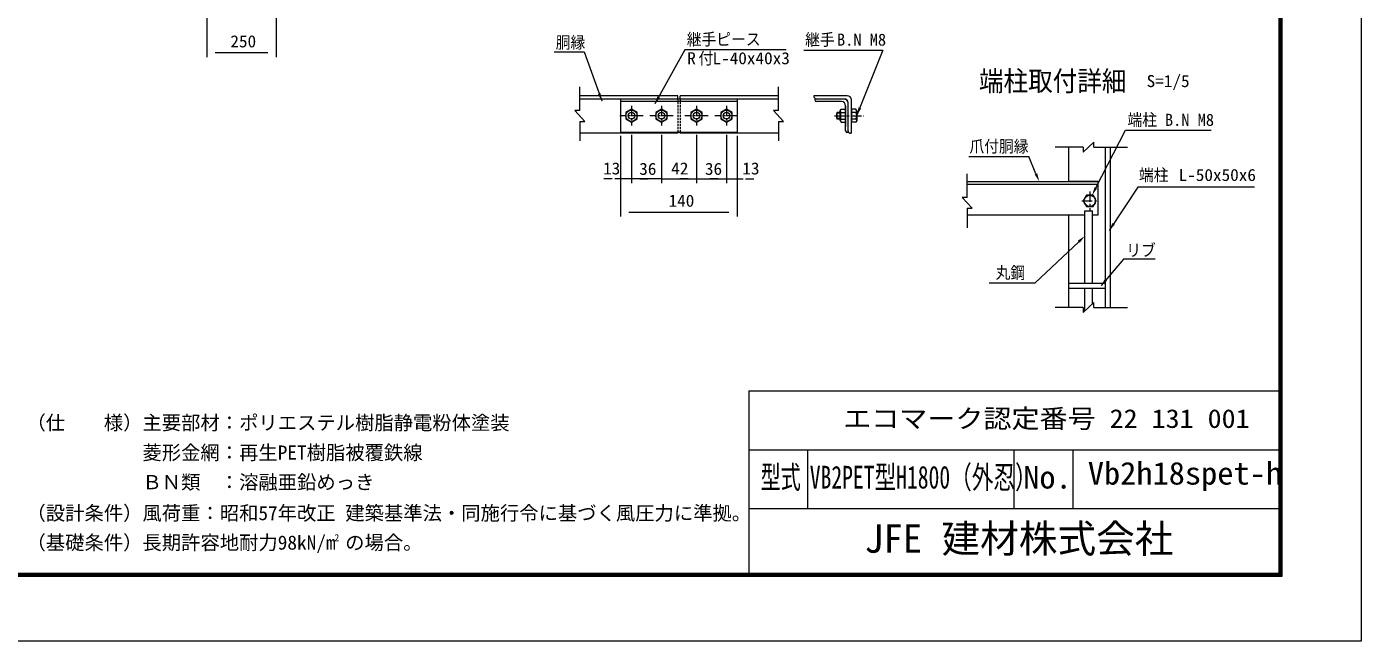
# Model space of a CAD drawing. Units: millimetres, scale not verified, with parts at other scales. Extents: x -4455 to 4455, y -3150 to 3150.
# Drawn here: x -352 to 4455, y -3150 to -938 of the extents above; entities that cross this region are included whole.
import ezdxf
from ezdxf.enums import TextEntityAlignment as Align

# ---------------------------------------------------------------- set-up
doc = ezdxf.new("R2010")
doc.units = ezdxf.units.MM
doc.header["$LTSCALE"] = 30
doc.linetypes.add('USER1', pattern=[2, 1.25, -0.25, 0.25, -0.25])
doc.linetypes.add('USER2', pattern=[0.375, 0.25, -0.125])
for name, color, linetype, lineweight in [('0-2_5寸法', 1, 'Continuous', 18), ('0-9_7詳細', 7, 'Continuous', 18), ('0-F_D-TTL', 7, 'Continuous', 9)]:
    doc.layers.add(name, color=color, linetype=linetype, lineweight=lineweight)
doc.layers.add('1-0_D-TTL-TXT', color=7, linetype='Continuous')
doc.styles.add('ＭＳ ゴシック', font='')
doc.styles.get('ＭＳ ゴシック').set_extended_font_data('MS Gothic')

msp = doc.modelspace()

# ---------------------------------------------------------------- linework, layer by layer
at = {"layer": '0-2_5寸法'}
for p, q in [((297.46, -894.09), (297.46, -1047.47)), ((547.46, -894.09), (547.46, -1047.47)), ((517.46, -1032.47), (327.46, -1032.47))]:
    msp.add_line(p, q, dxfattribs=at)
at = {"layer": '0-9_7詳細', "color": 4}
for p, q in [((1640.2, -1240.38), (1640.2, -1154.79)), ((2356.47, -1240.38), (2356.47, -1154.79)), ((1622.2, -1240.38), (1658.2, -1279.15)), ((1640.2, -1240.38), (1622.2, -1240.38)), ((2338.47, -1240.38), (2374.47, -1279.15)), ((2356.47, -1240.38), (2338.47, -1240.38)), ((1640.2, -1279.15), (1640.2, -1349.34)), ((1640.2, -1279.15), (1658.2, -1279.15)), ((2356.47, -1279.15), (2374.47, -1279.15)), ((2356.47, -1279.15), (2356.47, -1349.34)), ((3452.92, -1371.87), (3352.47, -1371.87)), ((3452.92, -1389.87), (3491.69, -1353.87)), ((3452.92, -1371.87), (3452.92, -1389.87)), ((3491.69, -1371.87), (3491.69, -1353.87)), ((3491.69, -1371.87), (3612.74, -1371.87)), ((3035.32, -1553.05), (3035.32, -1467.47)), ((3017.32, -1553.05), (3053.32, -1591.82)), ((3035.32, -1553.05), (3017.32, -1553.05)), ((3035.32, -1591.82), (3035.32, -1662.01)), ((3035.32, -1591.82), (3053.32, -1591.82)), ((3452.92, -1949.34), (3352.47, -1949.34)), ((3452.92, -1967.34), (3491.69, -1931.34)), ((3452.92, -1949.34), (3452.92, -1967.34)), ((3491.69, -1949.34), (3491.69, -1931.34)), ((3491.69, -1949.34), (3612.74, -1949.34))]:
    msp.add_line(p, q, dxfattribs=at)
at = {"layer": '0-9_7詳細', "lineweight": 9}
for p, q in [((1993.33, -1186.72), (1640.2, -1186.72)), ((2356.47, -1198.72), (1640.2, -1198.72)), ((1787.53, -1198.72), (1787.53, -1318.72)), ((1993.33, -1198.72), (1993.33, -1186.72)), ((2356.47, -1186.72), (2001.73, -1186.72)), ((2001.73, -1198.72), (2001.73, -1186.72)), ((2207.53, -1198.72), (2207.53, -1318.72)), ((2591.82, -1198.72), (2486.82, -1198.72)), ((2486.82, -1198.72), (2486.82, -1201.72)), ((2594.82, -1198.72), (2492.82, -1198.72)), ((2207.53, -1207.72), (1787.53, -1207.72)), ((2582.82, -1207.72), (2492.82, -1207.72)), ((2567.96, -1270.72), (2567.96, -1246.72)), ((2578.62, -1246.72), (2567.96, -1246.72)), ((2578.62, -1276.48), (2578.62, -1240.96)), ((2580.68, -1246.72), (2597.82, -1246.72)), ((2597.82, -1222.72), (2597.82, -1297.72)), ((2597.82, -1312.72), (2597.82, -1222.72)), ((2597.82, -1282.24), (2597.82, -1235.2)), ((2606.82, -1312.72), (2606.82, -1210.72)), ((2606.82, -1318.72), (2606.82, -1213.72)), ((2618.82, -1321.72), (2618.82, -1201.72)), ((2618.82, -1235.2), (2618.82, -1282.24)), ((2634.62, -1246.72), (2618.82, -1246.72)), ((2638.02, -1241.08), (2638.02, -1276.36)), ((2578.62, -1270.72), (2567.96, -1270.72)), ((2578.62, -1276.48), (2581.94, -1282.24)), ((2580.68, -1270.72), (2597.82, -1270.72)), ((2581.94, -1282.24), (2597.82, -1282.24)), ((2634.62, -1270.72), (2618.82, -1270.72)), ((1993.33, -1321.72), (1640.2, -1321.72)), ((2207.53, -1318.72), (1787.53, -1318.72)), ((1993.33, -1321.72), (1993.33, -1315.72)), ((2001.73, -1321.72), (2001.73, -1315.72)), ((2356.47, -1321.72), (2001.73, -1321.72)), ((2606.82, -1318.72), (2603.82, -1318.72)), ((2618.82, -1321.72), (2615.82, -1321.72)), ((3402.24, -1495.48), (3402.24, -1371.87)), ((3534.24, -1949.34), (3534.24, -1371.87)), ((3552.24, -1949.34), (3552.24, -1371.87)), ((3035.32, -1495.48), (3507.24, -1495.48)), ((3035.32, -1504.48), (3507.24, -1504.48)), ((3507.24, -1495.48), (3402.24, -1495.48)), ((3424.74, -1495.48), (3425.04, -1495.48)), ((3507.24, -1615.48), (3507.24, -1495.48)), ((3035.32, -1615.48), (3459.56, -1615.48)), ((3402.24, -1949.34), (3402.24, -1615.48)), ((3459.56, -1861.97), (3459.56, -1601.55)), ((3459.56, -1601.55), (3486.56, -1601.55)), ((3486.56, -1861.97), (3486.56, -1601.55)), ((3486.56, -1615.48), (3507.24, -1615.48)), ((3534.24, -1861.97), (3402.24, -1861.97)), ((3534.24, -1879.97), (3402.24, -1879.97)), ((3459.56, -1961.18), (3459.56, -1879.97)), ((3486.56, -1936.11), (3486.56, -1879.97))]:
    msp.add_line(p, q, dxfattribs=at)
at = {"layer": '0-9_7詳細', "color": 3, "linetype": 'USER2'}
for p, q in [((1993.33, -1198.72), (1993.33, -1318.72)), ((2001.73, -1198.72), (2001.73, -1318.72))]:
    msp.add_line(p, q, dxfattribs=at)
at = {"layer": '0-9_7詳細', "color": 1, "linetype": 'USER1'}
for p, q in [((1826.53, -1222.78), (1826.53, -1294.52)), ((1934.53, -1222.78), (1934.53, -1294.52)), ((2060.53, -1222.78), (2060.53, -1294.52)), ((2168.53, -1222.78), (2168.53, -1294.52)), ((1868.22, -1258.72), (1784.62, -1258.72)), ((1976.22, -1258.72), (1892.62, -1258.72)), ((2102.22, -1258.72), (2018.62, -1258.72)), ((2210.22, -1258.72), (2126.62, -1258.72)), ((2557.56, -1258.72), (2663.61, -1258.72)), ((3477.24, -1531.3), (3477.24, -1600.69)), ((3448.68, -1565.49), (3505.8, -1565.49))]:
    msp.add_line(p, q, dxfattribs=at)
at = {"layer": '0-9_7詳細', "color": 1}
for p, q in [((2578.62, -1249.12), (2566.75, -1249.12)), ((2578.62, -1268.32), (2566.75, -1268.32)), ((1787.53, -1330.72), (1787.53, -1501.03)), ((1787.53, -1330.72), (1787.53, -1621.03)), ((1826.53, -1327.52), (1826.53, -1501.03)), ((1826.53, -1327.52), (1826.53, -1501.03)), ((1934.53, -1327.52), (1934.53, -1501.03)), ((1934.53, -1327.52), (1934.53, -1501.03)), ((2060.53, -1327.52), (2060.53, -1501.03)), ((2060.53, -1327.52), (2060.53, -1501.03)), ((2168.53, -1327.52), (2168.53, -1501.03)), ((2168.53, -1327.52), (2168.53, -1501.03)), ((2207.53, -1330.72), (2207.53, -1501.03)), ((2207.53, -1330.72), (2207.53, -1621.03)), ((3498.89, -1518.2), (3606.44, -1310.4)), ((3606.44, -1310.4), (3914.93, -1310.4)), ((3041.16, -1405.7), (3258.1, -1405.7)), ((3283.16, -1468.21), (3258.1, -1405.7)), ((1757.53, -1486.03), (1727.53, -1486.03)), ((1796.53, -1486.03), (1766.53, -1486.03)), ((1826.53, -1486.03), (1787.53, -1486.03)), ((1934.53, -1486.03), (1826.53, -1486.03)), ((1856.53, -1486.03), (1886.53, -1486.03)), ((1904.53, -1486.03), (1874.53, -1486.03)), ((1934.53, -1486.03), (2060.53, -1486.03)), ((1964.53, -1486.03), (1994.53, -1486.03)), ((2030.53, -1486.03), (2000.53, -1486.03)), ((2060.53, -1486.03), (2168.53, -1486.03)), ((2090.53, -1486.03), (2120.53, -1486.03)), ((2138.53, -1486.03), (2108.53, -1486.03)), ((2168.53, -1486.03), (2207.53, -1486.03)), ((2198.53, -1486.03), (2228.53, -1486.03)), ((2237.53, -1486.03), (2267.53, -1486.03)), ((1817.53, -1606.03), (2177.53, -1606.03)), ((3437.69, -1712.09), (3279.99, -1860.28)), ((3115.26, -1860.28), (3279.99, -1860.28))]:
    msp.add_line(p, q, dxfattribs=at)
for points in [[(1548.2, -1028.82), (1656.12, -1028.82), (1719.79, -1205.74)], [(2383.59, -1022.24), (2019.11, -1022.24), (1910.79, -1216.11)], [(2447.85, -1023.21), (2731.28, -1023.21), (2638.75, -1256.86)], [(4069.98, -1515.54), (3650.51, -1515.54), (3547.6, -1671.37)], [(3712.31, -1774.86), (3598.47, -1774.86), (3517.77, -1870.29)]]:
    msp.add_lwpolyline(points, dxfattribs=at)
at = {"layer": '0-9_7詳細', "lineweight": 9}
for points in [[(2603.82, -1186.72), (2483.82, -1186.72), (2483.82, -1189.72)], [(2578.62, -1240.96), (2581.94, -1235.2), (2597.82, -1235.2)], [(2638.02, -1241.08), (2634.62, -1235.2), (2618.82, -1235.2)], [(2638.02, -1276.36), (2634.62, -1282.24), (2618.82, -1282.24)]]:
    msp.add_lwpolyline(points, dxfattribs=at)
for points in [[(1826.53, -1235.2), (1806.16, -1246.96), (1806.16, -1270.48), (1826.53, -1282.24), (1846.9, -1270.48), (1846.9, -1246.96)], [(1934.53, -1235.2), (1914.16, -1246.96), (1914.16, -1270.48), (1934.53, -1282.24), (1954.9, -1270.48), (1954.9, -1246.96)], [(2060.53, -1235.2), (2040.16, -1246.96), (2040.16, -1270.48), (2060.53, -1282.24), (2080.9, -1270.48), (2080.9, -1246.96)], [(2168.53, -1235.2), (2148.16, -1246.96), (2148.16, -1270.48), (2168.53, -1282.24), (2188.9, -1270.48), (2188.9, -1246.96)]]:
    msp.add_lwpolyline(points, close=True, dxfattribs=at)
at = {"layer": '0-9_7詳細', "color": 3}
msp.add_lwpolyline([(3500.76, -1565.49), (3489, -1545.12), (3465.48, -1545.12), (3453.72, -1565.49), (3465.48, -1585.86), (3489, -1585.86)], close=True, dxfattribs=at)
at = {"layer": '0-9_7詳細', "lineweight": 9}
for centre, radius in [((1826.53, -1258.72), 20.4), ((1826.53, -1258.72), 12), ((1934.53, -1258.72), 20.4), ((1934.53, -1258.72), 12), ((2060.53, -1258.72), 20.4), ((2060.53, -1258.72), 12), ((2168.53, -1258.72), 20.4), ((2168.53, -1258.72), 12)]:
    msp.add_circle(centre, radius, dxfattribs=at)
at = {"layer": '0-9_7詳細', "color": 3}
msp.add_circle((3477.24, -1565.49), 20.4, dxfattribs=at)
at = {"layer": '0-9_7詳細', "lineweight": 9}
for centre, radius, start, end in [((2492.82, -1189.72), 9, 180, 270), ((2591.82, -1213.72), 15, 0, 90), ((2594.82, -1210.72), 12, 0, 90), ((2603.82, -1201.72), 15, 0, 90), ((2492.82, -1201.72), 6, 180, 270), ((2588.74, -1258.72), 24, 150, 210), ((2587.7, -1240.96), 9.09, 180, 219.3382), ((2614.62, -1258.72), 36, 160.52878, 199.47122), ((2582.82, -1222.72), 15, 0, 90), ((2582.82, -1222.72), 15, 0, 90), ((2632.14, -1241.38), 5.88, 294.94299, 2.968), ((2615.11, -1258.72), 22.91, 328.40741, 31.59259), ((2587.7, -1276.48), 9.09, 140.6618, 180), ((2632.14, -1276.05), 5.88, 357.032, 65.05701), ((2603.82, -1312.72), 6, 180, 270), ((2615.82, -1312.72), 9, 180, 270)]:
    msp.add_arc(centre, radius, start, end, dxfattribs=at)
at = {"layer": '0-9_7詳細', "color": 1}
for points in [[(1720.47, -1207.62), (1705.41, -1181.16), (1715.21, -1177.63)], [(1909.82, -1217.86), (1919.9, -1189.13), (1929, -1194.21)], [(2638.02, -1258.72), (2644.22, -1228.91), (2653.91, -1232.74)], [(3287.7, -1466.13), (3295.66, -1495.48), (3278.61, -1470.3)], [(3503.38, -1520.41), (3485.65, -1545.12), (3494.41, -1515.99)], [(3546.5, -1673.04), (3558.68, -1645.14), (3567.38, -1650.88)], [(3434.27, -1708.44), (3459.56, -1691.54), (3441.12, -1715.73)], [(3516.48, -1871.82), (3531.88, -1845.54), (3539.83, -1852.27)]]:
    msp.add_solid(points, dxfattribs=at)
at = {"layer": '0-F_D-TTL'}
for p, q in [((2248.93, -2248.4), (2248.93, -2906.02)), ((2248.93, -2248.4), (4158.15, -2248.4)), ((2248.93, -2460.53), (4158.15, -2460.53)), ((2461.06, -2460.53), (2461.06, -2672.67)), ((3203.54, -2460.53), (3203.54, -2672.67)), ((3415.67, -2460.53), (3415.67, -2672.67)), ((2248.93, -2672.67), (4158.15, -2672.67))]:
    msp.add_line(p, q, dxfattribs=at)
at = {"layer": '0-F_D-TTL', "color": 2, "lineweight": 18}
msp.add_lwpolyline([(-4454.56, 3150.45), (4455.14, 3150.45), (4455.14, -3149.97), (-4454.56, -3149.97)], close=True, dxfattribs=at)
at = {"layer": '0-F_D-TTL'}
for points in [[(-4168.18, 2917.11), (4168.75, 2917.11), (4168.75, -2916.62), (-4168.18, -2916.62)], [(-4165.53, 2914.45), (4166.1, 2914.45), (4166.1, -2913.97), (-4165.53, -2913.97)], [(-4162.87, 2911.8), (4163.45, 2911.8), (4163.45, -2911.32), (-4162.87, -2911.32)], [(-4160.22, 2909.15), (4160.8, 2909.15), (4160.8, -2908.67), (-4160.22, -2908.67)], [(-4157.57, 2906.5), (4158.15, 2906.5), (4158.15, -2906.02), (-4157.57, -2906.02)]]:
    msp.add_lwpolyline(points, close=True, dxfattribs=at)

# ---------------------------------------------------------------- texts
at = {"layer": '0-2_5寸法', "color": 3, "style": 'ＭＳ ゴシック', "width": 1.05}
msp.add_text('250', height=43.33, dxfattribs=at).set_placement((381.96, -1025.8), align=Align.BOTTOM_LEFT)
at = {"layer": '0-9_7詳細', "color": 3, "style": 'ＭＳ ゴシック'}
for s, width, p in [('継手ピース', 0.9, (2025.78, -1018.38)), ('継手', 0.9, (2452.1, -1019.62)), ('胴縁', 0.9, (1553.68, -1029.65)), ('R', 1.05, (2027.35, -1086.53)), ('付', 0.9, (2068.09, -1086.53)), ('L-40x40x3', 1.05, (2118.43, -1086.53)), ('S=1/5', 1.05, (3681.96, -1168.76)), ('端柱', 0.9, (3613.11, -1308.23)), ('爪付胴縁', 0.9, (3043.88, -1403.52)), ('13', 1.05, (1724.27, -1483.06)), ('36', 1.05, (1854.45, -1484.53)), ('42', 1.05, (1969.7, -1483.06)), ('36', 1.05, (2091.11, -1484.53)), ('13', 1.05, (2225.78, -1483.06)), ('端柱', 0.9, (3654.29, -1506.57)), ('L-50x50x6', 1.05, (3797.11, -1506.57)), ('140', 1.05, (1960.03, -1599.36)), ('リブ', 0.9, (3608.61, -1777.59)), ('丸鋼', 0.9, (3138.09, -1858.1))]:
    msp.add_text(s, height=43.33, dxfattribs=dict(at, width=width)).set_placement(p, align=Align.BOTTOM_LEFT)
for p in [(2566.82, -1019.62), (3747.92, -1308.23)]:
    msp.add_text('B.N M8', height=43.33, dxfattribs=at).set_placement(p, align=Align.BOTTOM_LEFT)
at = {"layer": '0-9_7詳細', "style": 'ＭＳ ゴシック', "width": 0.9}
msp.add_text('端柱取付詳細', height=72.14, dxfattribs=at).set_placement((3077.87, -1191.56), align=Align.BOTTOM_LEFT)
at = {"layer": '1-0_D-TTL-TXT', "style": 'ＭＳ ゴシック'}
for s, height, width, p in [('エコマーク認定番号 22 131 001', 67.35, 1.1, (2588.93, -2402.42)), ('型式', 81.64, 0.65, (2291.64, -2624.73)), ('VB2PET型H1800（外忍）', 81.64, 0.7, (2468.72, -2624.73)), ('No.', 81.6, 1.05, (3237.48, -2624.73)), ('Vb2h18spet-h', 81.6, 1.05, (3470.12, -2610.59))]:
    msp.add_text(s, height=height, dxfattribs=dict(at, width=width)).set_placement(p, align=Align.BOTTOM_LEFT)
for s, height, p in [('（仕\u3000\u3000様）主要部材：ポリエステル樹脂静電粉体塗装', 51.03, (-352.33, -2404.28)), ('\u3000\u3000\u3000\u3000\u3000\u3000菱形金網：再生PET樹脂被覆鉄線', 51.03, (-352.33, -2511.77)), ('\u3000\u3000\u3000\u3000\u3000\u3000ＢＮ類\u3000：溶融亜鉛めっき', 51.03, (-352.33, -2618.25)), ('（設計条件）風荷重：昭和57年改正 建築基準法・同施行令に基づく風圧力に準拠。', 51.03, (-352.33, -2729.52)), ('JFE 建材株式会社', 102.1, (2665.12, -2862)), ('（基礎条件）長期許容地耐力98kN/m の場合。', 51.03, (-352.33, -2835.59)), ('2', 25.51, (756.57, -2797.61))]:
    msp.add_text(s, height=height, dxfattribs=at).set_placement(p, align=Align.BOTTOM_LEFT)

doc.saveas('drawing.dxf')
